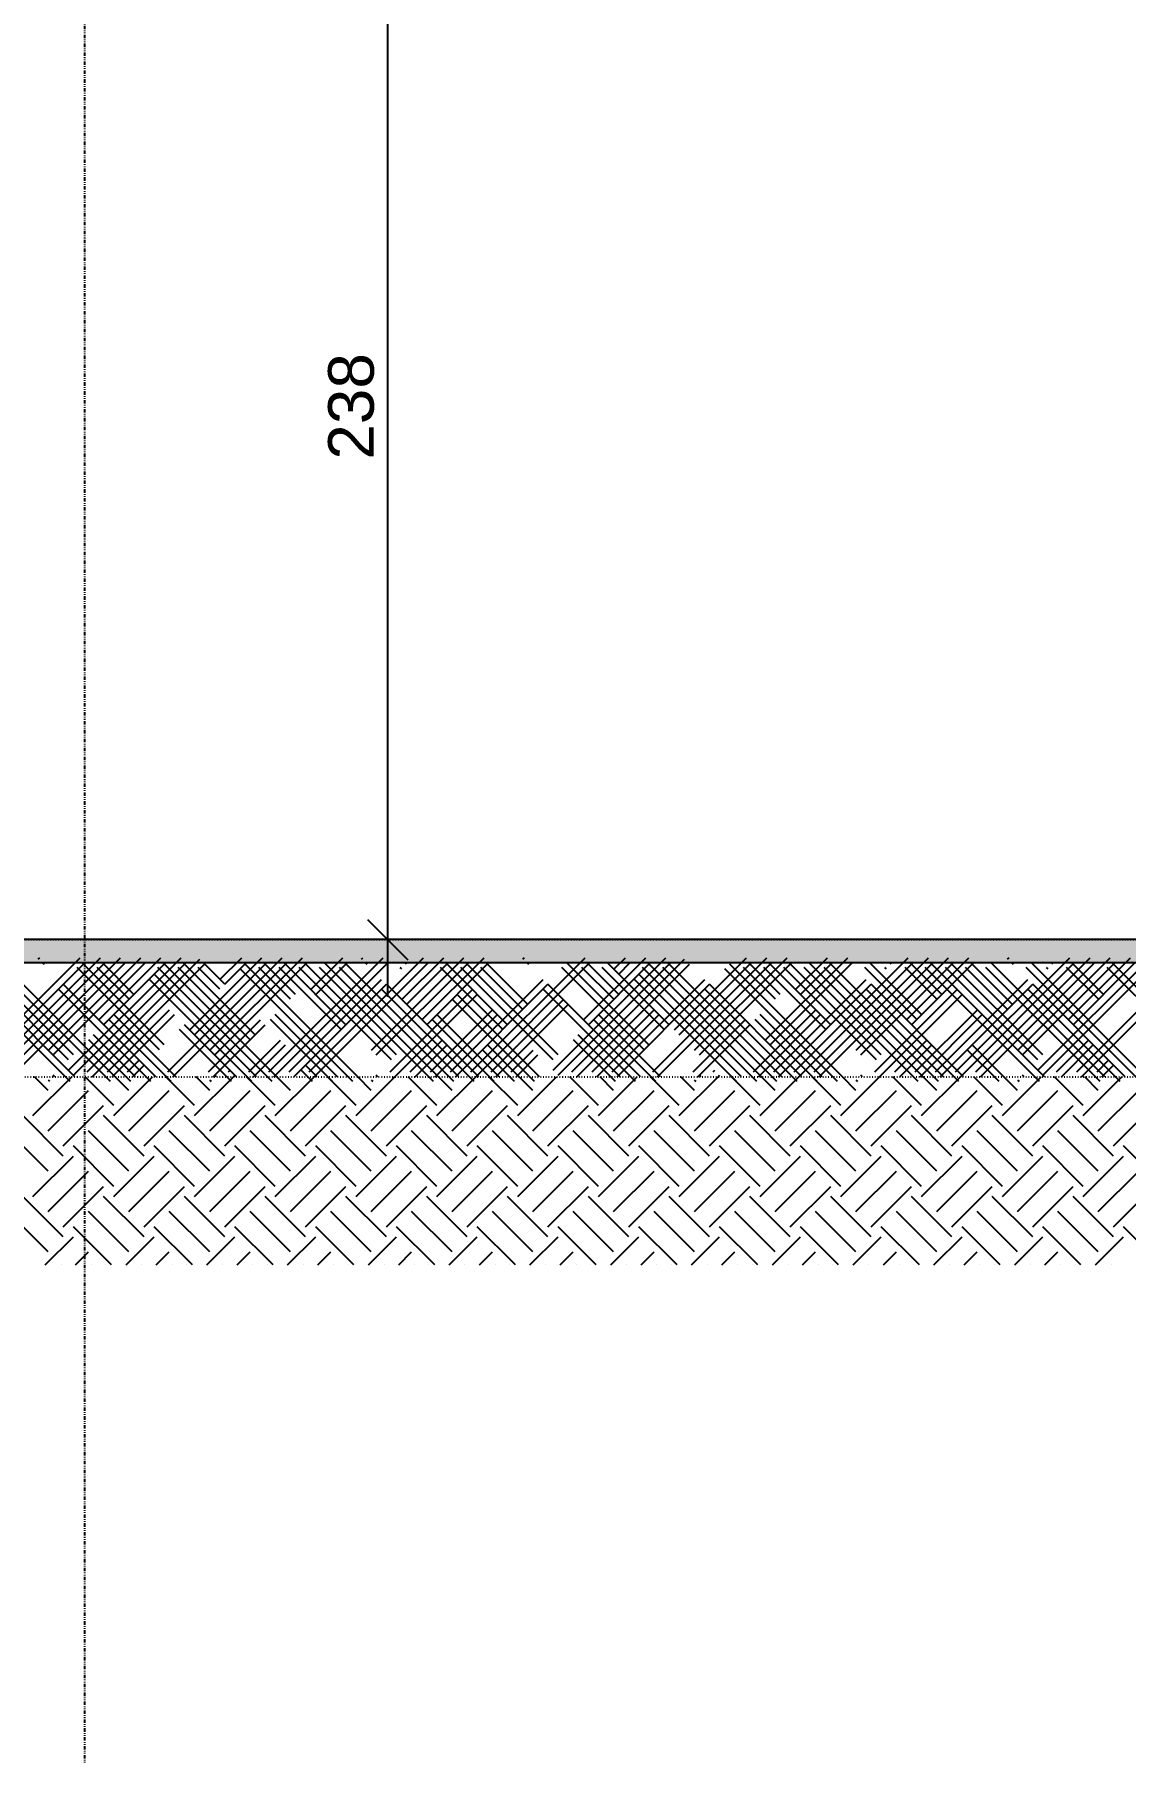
# Model space of a CAD drawing. Extents: x 37185 to 43130, y -8131 to -3926.
# Drawn here: x 41570.9 to 41730.1, y -6361.7 to -6109.7 of the extents above; entities that cross this region are included whole.
import ezdxf

# ---------------------------------------------------------------- set-up
doc = ezdxf.new("R2010")
doc.units = 0
doc.header["$MEASUREMENT"] = 0
doc.linetypes.add('ESTILO_TQS_0002', pattern=[0.4, 0.1, -0.3])
doc.linetypes.add('ESTILO_TQS_0004', pattern=[1.12, 0.5, -0.2, 0.01, -0.2, 0.01, -0.2])
for name, color, linetype in [('36', 253, 'CONTINUOUS'), ('47', 15, 'CONTINUOUS'), ('67', 7, 'CONTINUOUS'), ('70', 160, 'CONTINUOUS'), ('75', 9, 'CONTINUOUS'), ('96', 252, 'CONTINUOUS')]:
    doc.layers.add(name, color=color, linetype=linetype)
doc.styles.add('TQS_ARIAL', font='arial.ttf')

msp = doc.modelspace()

# ---------------------------------------------------------------- linework, layer by layer
at = {"layer": '36', "linetype": 'Continuous'}
for p, q in [((41562.63, -6259.29), (41577.6, -6244.33)), ((41563.88, -6260.99), (41580.54, -6244.33)), ((41566.83, -6260.99), (41583.49, -6244.33)), ((41571.47, -6244.56), (41571.7, -6244.33)), ((41572.95, -6257.82), (41586.44, -6244.33)), ((41575.89, -6260.76), (41592.33, -6244.33)), ((41580.31, -6253.4), (41589.38, -6244.33)), ((41590.4, -6260.99), (41607.06, -6244.33)), ((41593.57, -6254.87), (41604.11, -6244.33)), ((41596.52, -6257.82), (41610.01, -6244.33)), ((41597.99, -6247.51), (41601.17, -6244.33)), ((41605.13, -6260.99), (41621.79, -6244.33)), ((41611.02, -6260.99), (41627.68, -6244.33)), ((41611.25, -6248.98), (41615.9, -6244.33)), ((41618.61, -6244.56), (41618.84, -6244.33)), ((41620.09, -6257.82), (41633.58, -6244.33)), ((41624.51, -6250.45), (41630.63, -6244.33)), ((41627.45, -6253.4), (41636.52, -6244.33)), ((41634.59, -6260.99), (41651.25, -6244.33)), ((41642.18, -6244.56), (41642.41, -6244.33)), ((41646.6, -6260.76), (41663.04, -6244.33)), ((41651.02, -6253.4), (41660.09, -6244.33)), ((41655.44, -6246.03), (41657.15, -6244.33)), ((41661.11, -6260.99), (41677.77, -6244.33)), ((41664.28, -6254.87), (41674.82, -6244.33)), ((41667.23, -6257.82), (41680.72, -6244.33)), ((41677.54, -6256.34), (41689.56, -6244.33)), ((41681.73, -6260.99), (41698.39, -6244.33)), ((41681.96, -6248.98), (41686.61, -6244.33)), ((41684.68, -6260.99), (41701.34, -6244.33)), ((41690.8, -6257.82), (41704.29, -6244.33)), ((41698.16, -6253.4), (41707.23, -6244.33)), ((41705.3, -6260.99), (41721.96, -6244.33)), ((41708.25, -6260.99), (41724.91, -6244.33)), ((41712.89, -6244.56), (41713.13, -6244.33)), ((41714.37, -6257.82), (41727.86, -6244.33)), ((41717.31, -6260.76), (41733.75, -6244.33)), ((41721.73, -6253.4), (41730.8, -6244.33)), ((41576.12, -6262.41), (41559.46, -6245.74)), ((41576.83, -6261.7), (41560.16, -6245.04)), ((41575.89, -6259.23), (41562.4, -6245.74)), ((41576.6, -6258.52), (41563.11, -6245.04)), ((41563.34, -6260), (41578.3, -6245.04)), ((41564.59, -6261.7), (41581.25, -6245.04)), ((41582.01, -6262.41), (41565.35, -6245.74)), ((41582.72, -6261.7), (41566.06, -6245.04)), ((41567.53, -6261.7), (41584.2, -6245.04)), ((41572.18, -6245.27), (41572.41, -6245.04)), ((41573.65, -6258.52), (41587.14, -6245.04)), ((41576.6, -6261.47), (41593.04, -6245.04)), ((41589.15, -6257.76), (41577.14, -6245.74)), ((41589.86, -6257.05), (41577.84, -6245.04)), ((41578.61, -6260.99), (41595.04, -6244.56)), ((41579.32, -6261.7), (41595.75, -6245.27)), ((41584.73, -6250.39), (41580.08, -6245.74)), ((41585.44, -6249.69), (41580.79, -6245.04)), ((41581.02, -6254.11), (41590.09, -6245.04)), ((41603.34, -6261.7), (41588.39, -6246.74)), ((41605.58, -6262.41), (41588.92, -6245.74)), ((41606.29, -6261.7), (41589.63, -6245.04)), ((41591.1, -6261.7), (41607.77, -6245.04)), ((41602.41, -6256.29), (41591.87, -6245.74)), ((41603.12, -6255.58), (41592.57, -6245.04)), ((41594.28, -6255.58), (41604.82, -6245.04)), ((41597.99, -6248.92), (41594.81, -6245.74)), ((41598.7, -6248.21), (41595.52, -6245.04)), ((41597.22, -6258.52), (41610.71, -6245.04)), ((41598.7, -6248.21), (41601.87, -6245.04)), ((41617.37, -6262.41), (41600.94, -6245.97)), ((41618.08, -6261.7), (41601.64, -6245.27)), ((41608.3, -6250.39), (41603.65, -6245.74)), ((41609.01, -6249.69), (41604.36, -6245.04)), ((41605.83, -6261.7), (41622.5, -6245.04)), ((41615.67, -6254.81), (41606.6, -6245.74)), ((41616.37, -6254.11), (41607.31, -6245.04)), ((41623.03, -6259.23), (41609.54, -6245.74)), ((41623.74, -6258.52), (41610.25, -6245.04)), ((41611.73, -6261.7), (41628.39, -6245.04)), ((41611.96, -6249.69), (41616.61, -6245.04)), ((41629.15, -6262.41), (41612.49, -6245.74)), ((41629.86, -6261.7), (41613.2, -6245.04)), ((41632.1, -6262.41), (41615.44, -6245.74)), ((41632.81, -6261.7), (41616.14, -6245.04)), ((41619.32, -6245.27), (41619.55, -6245.04)), ((41620.79, -6258.52), (41634.28, -6245.04)), ((41624.51, -6245.97), (41624.28, -6245.74)), ((41625.21, -6245.27), (41624.98, -6245.04)), ((41625.21, -6251.16), (41631.34, -6245.04)), ((41628.16, -6254.11), (41637.23, -6245.04)), ((41639.24, -6254.81), (41630.17, -6245.74)), ((41639.94, -6254.11), (41630.88, -6245.04)), ((41646.6, -6259.23), (41633.11, -6245.74)), ((41647.31, -6258.52), (41633.82, -6245.04)), ((41635.3, -6261.7), (41651.96, -6245.04)), ((41642.18, -6251.87), (41636.06, -6245.74)), ((41642.89, -6251.16), (41636.77, -6245.04)), ((41642.89, -6245.27), (41643.12, -6245.04)), ((41647.31, -6261.47), (41663.75, -6245.04)), ((41659.86, -6257.76), (41647.85, -6245.74)), ((41660.57, -6257.05), (41648.55, -6245.04)), ((41649.32, -6260.99), (41665.75, -6244.56)), ((41650.03, -6261.7), (41666.46, -6245.27)), ((41655.44, -6250.39), (41650.79, -6245.74)), ((41656.15, -6249.69), (41651.5, -6245.04)), ((41651.73, -6254.11), (41660.8, -6245.04)), ((41662.81, -6254.81), (41653.74, -6245.74)), ((41663.52, -6254.11), (41654.45, -6245.04)), ((41656.15, -6246.74), (41657.85, -6245.04)), ((41674.06, -6261.7), (41659.1, -6246.74)), ((41676.29, -6262.41), (41659.63, -6245.74)), ((41677, -6261.7), (41660.34, -6245.04)), ((41661.81, -6261.7), (41678.48, -6245.04)), ((41679.24, -6262.41), (41662.58, -6245.74)), ((41679.95, -6261.7), (41663.28, -6245.04)), ((41664.99, -6255.58), (41675.53, -6245.04)), ((41667.93, -6258.52), (41681.42, -6245.04)), ((41688.08, -6262.41), (41671.65, -6245.97)), ((41688.79, -6261.7), (41672.35, -6245.27)), ((41679.01, -6250.39), (41674.36, -6245.74)), ((41679.72, -6249.69), (41675.07, -6245.04)), ((41686.38, -6254.81), (41677.31, -6245.74)), ((41687.09, -6254.11), (41678.02, -6245.04)), ((41678.25, -6257.05), (41690.26, -6245.04)), ((41693.74, -6259.23), (41680.26, -6245.74)), ((41694.45, -6258.52), (41680.96, -6245.04)), ((41682.44, -6261.7), (41699.1, -6245.04)), ((41682.67, -6249.69), (41687.32, -6245.04)), ((41699.86, -6262.41), (41683.2, -6245.74)), ((41700.57, -6261.7), (41683.91, -6245.04)), ((41685.38, -6261.7), (41702.05, -6245.04)), ((41702.81, -6262.41), (41686.15, -6245.74)), ((41703.52, -6261.7), (41686.85, -6245.04)), ((41691.5, -6258.52), (41704.99, -6245.04)), ((41699.64, -6253.34), (41692.04, -6245.74)), ((41700.34, -6252.63), (41692.75, -6245.04)), ((41695.22, -6245.97), (41694.99, -6245.74)), ((41695.92, -6245.27), (41695.69, -6245.04)), ((41702.58, -6250.39), (41697.93, -6245.74)), ((41703.29, -6249.69), (41698.64, -6245.04)), ((41698.87, -6254.11), (41707.94, -6245.04)), ((41717.54, -6262.41), (41700.88, -6245.74)), ((41718.25, -6261.7), (41701.59, -6245.04)), ((41717.31, -6259.23), (41703.83, -6245.74)), ((41718.02, -6258.52), (41704.53, -6245.04)), ((41706.01, -6261.7), (41722.67, -6245.04)), ((41712.89, -6251.87), (41706.77, -6245.74)), ((41713.6, -6251.16), (41707.48, -6245.04)), ((41708.95, -6261.7), (41725.62, -6245.04)), ((41726.38, -6262.41), (41709.72, -6245.74)), ((41727.09, -6261.7), (41710.43, -6245.04)), ((41713.6, -6245.27), (41713.83, -6245.04)), ((41715.08, -6258.52), (41728.56, -6245.04)), ((41732.27, -6262.41), (41715.61, -6245.74)), ((41732.98, -6261.7), (41716.32, -6245.04)), ((41718.02, -6261.47), (41734.46, -6245.04)), ((41718.79, -6245.97), (41718.56, -6245.74)), ((41719.49, -6245.27), (41719.26, -6245.04)), ((41726.15, -6250.39), (41721.5, -6245.74)), ((41726.86, -6249.69), (41722.21, -6245.04)), ((41722.44, -6254.11), (41731.51, -6245.04)), ((41740.88, -6259.23), (41727.4, -6245.74)), ((41741.59, -6258.52), (41728.1, -6245.04)), ((41587.91, -6262.41), (41574.42, -6248.92)), ((41588.61, -6261.7), (41575.13, -6248.21)), ((41602.64, -6262.41), (41587.68, -6247.45)), ((41608.07, -6260.99), (41621.56, -6247.51)), ((41608.78, -6261.7), (41622.27, -6248.21)), ((41635.05, -6262.41), (41621.56, -6248.92)), ((41635.75, -6261.7), (41622.27, -6248.21)), ((41622.81, -6260.99), (41634.82, -6248.98)), ((41631.64, -6260.99), (41645.13, -6247.51)), ((41632.35, -6261.7), (41645.84, -6248.21)), ((41658.62, -6262.41), (41645.13, -6248.92)), ((41659.32, -6261.7), (41645.84, -6248.21)), ((41655.21, -6260.99), (41668.7, -6247.51)), ((41655.92, -6261.7), (41669.41, -6248.21)), ((41673.35, -6262.41), (41658.39, -6247.45)), ((41682.19, -6262.41), (41668.7, -6248.92)), ((41682.89, -6261.7), (41669.41, -6248.21)), ((41678.78, -6260.99), (41692.27, -6247.51)), ((41679.49, -6261.7), (41692.98, -6248.21)), ((41705.76, -6262.41), (41692.27, -6248.92)), ((41706.46, -6261.7), (41692.98, -6248.21)), ((41693.52, -6260.99), (41705.53, -6248.98)), ((41702.35, -6260.99), (41715.84, -6247.51)), ((41703.06, -6261.7), (41716.55, -6248.21)), ((41729.33, -6262.41), (41715.84, -6248.92)), ((41730.03, -6261.7), (41716.55, -6248.21)), ((41581.56, -6260.99), (41590.62, -6251.93)), ((41623.51, -6261.7), (41635.53, -6249.69)), ((41628.7, -6260.99), (41637.76, -6251.93)), ((41643.89, -6262.41), (41631.87, -6250.39)), ((41644.59, -6261.7), (41632.58, -6249.69)), ((41637.54, -6260.99), (41648.08, -6250.45)), ((41638.24, -6261.7), (41648.78, -6251.16)), ((41652.27, -6260.99), (41661.33, -6251.93)), ((41675.84, -6260.99), (41684.91, -6251.93)), ((41694.22, -6261.7), (41706.24, -6249.69)), ((41699.41, -6260.99), (41708.48, -6251.93)), ((41722.98, -6260.99), (41732.05, -6251.93)), ((41590.85, -6262.41), (41581.79, -6253.34)), ((41582.26, -6261.7), (41591.33, -6252.63)), ((41591.56, -6261.7), (41582.49, -6252.63)), ((41600.4, -6261.7), (41592.8, -6254.11)), ((41596.29, -6260.99), (41603.88, -6253.4)), ((41597, -6261.7), (41604.59, -6254.11)), ((41614.42, -6262.41), (41605.36, -6253.34)), ((41615.13, -6261.7), (41606.06, -6252.63)), ((41637.99, -6262.41), (41628.93, -6253.34)), ((41629.4, -6261.7), (41638.47, -6252.63)), ((41638.7, -6261.7), (41629.63, -6252.63)), ((41661.56, -6262.41), (41652.5, -6253.34)), ((41652.98, -6261.7), (41662.04, -6252.63)), ((41662.27, -6261.7), (41653.2, -6252.63)), ((41667, -6260.99), (41674.59, -6253.4)), ((41667.71, -6261.7), (41675.3, -6254.11)), ((41685.13, -6262.41), (41676.07, -6253.34)), ((41676.55, -6261.7), (41685.61, -6252.63)), ((41685.84, -6261.7), (41676.77, -6252.63)), ((41700.12, -6261.7), (41709.18, -6252.63)), ((41723.69, -6261.7), (41732.75, -6252.63)), ((41584.96, -6262.41), (41578.84, -6256.29)), ((41585.67, -6261.7), (41579.55, -6255.58)), ((41599.69, -6262.41), (41592.1, -6254.81)), ((41602.18, -6260.99), (41606.83, -6256.34)), ((41602.89, -6261.7), (41607.54, -6257.05)), ((41625.75, -6260.99), (41630.4, -6256.34)), ((41626.46, -6261.7), (41631.11, -6257.05)), ((41641.65, -6261.7), (41637, -6257.05)), ((41655.67, -6262.41), (41649.55, -6256.29)), ((41656.38, -6261.7), (41650.26, -6255.58)), ((41696.46, -6260.99), (41701.11, -6256.34)), ((41697.17, -6261.7), (41701.82, -6257.05)), ((41712.36, -6261.7), (41707.71, -6257.05)), ((41720.03, -6260.99), (41724.68, -6256.34)), ((41720.74, -6261.7), (41725.39, -6257.05)), ((41584.5, -6260.99), (41586.2, -6259.29)), ((41640.94, -6262.41), (41636.29, -6257.76)), ((41640.48, -6260.99), (41643.66, -6257.82)), ((41641.19, -6261.7), (41644.36, -6258.52)), ((41711.65, -6262.41), (41707, -6257.76)), ((41725.93, -6260.99), (41727.63, -6259.29)), ((41573.17, -6262.41), (41572.95, -6262.18)), ((41573.43, -6261.7), (41573.43, -6261.7)), ((41573.43, -6261.7), (41573.43, -6261.7)), ((41573.88, -6261.7), (41573.65, -6261.47)), ((41576.37, -6261.7), (41576.37, -6261.7)), ((41576.37, -6261.7), (41576.37, -6261.7)), ((41579.77, -6261.7), (41579.77, -6261.7)), ((41579.77, -6261.7), (41579.77, -6261.7)), ((41585.21, -6261.7), (41586.91, -6260)), ((41588.16, -6261.7), (41588.16, -6261.7)), ((41588.16, -6261.7), (41588.16, -6261.7)), ((41594.05, -6261.7), (41594.05, -6261.7)), ((41594.05, -6261.7), (41594.05, -6261.7)), ((41594.51, -6261.7), (41594.51, -6261.7)), ((41594.51, -6261.7), (41594.51, -6261.7)), ((41596.74, -6262.41), (41596.52, -6262.18)), ((41597.45, -6261.7), (41597.22, -6261.47)), ((41599.24, -6260.99), (41599.46, -6260.76)), ((41599.94, -6261.7), (41600.17, -6261.47)), ((41609.24, -6261.7), (41609.24, -6261.7)), ((41609.24, -6261.7), (41609.24, -6261.7)), ((41611.48, -6262.41), (41609.78, -6260.71)), ((41612.18, -6261.7), (41610.48, -6260)), ((41614.67, -6261.7), (41614.67, -6261.7)), ((41614.67, -6261.7), (41614.67, -6261.7)), ((41617.62, -6261.7), (41617.62, -6261.7)), ((41617.62, -6261.7), (41617.62, -6261.7)), ((41620.32, -6262.41), (41620.09, -6262.18)), ((41620.57, -6261.7), (41620.57, -6261.7)), ((41620.57, -6261.7), (41620.57, -6261.7)), ((41621.02, -6261.7), (41620.79, -6261.47)), ((41623.97, -6261.7), (41623.97, -6261.7)), ((41623.97, -6261.7), (41623.97, -6261.7)), ((41626.91, -6261.7), (41626.91, -6261.7)), ((41626.91, -6261.7), (41626.91, -6261.7)), ((41644.14, -6261.7), (41644.14, -6261.7)), ((41644.14, -6261.7), (41644.14, -6261.7)), ((41647.08, -6261.7), (41647.08, -6261.7)), ((41647.08, -6261.7), (41647.08, -6261.7)), ((41647.54, -6261.7), (41647.54, -6261.7)), ((41647.54, -6261.7), (41647.54, -6261.7)), ((41650.48, -6261.7), (41650.48, -6261.7)), ((41650.48, -6261.7), (41650.48, -6261.7)), ((41653.43, -6261.7), (41653.43, -6261.7)), ((41653.43, -6261.7), (41653.43, -6261.7)), ((41658.87, -6261.7), (41658.87, -6261.7)), ((41658.87, -6261.7), (41658.87, -6261.7)), ((41664.76, -6261.7), (41664.76, -6261.7)), ((41664.76, -6261.7), (41664.76, -6261.7)), ((41665.22, -6261.7), (41665.22, -6261.7)), ((41665.22, -6261.7), (41665.22, -6261.7)), ((41667.46, -6262.41), (41667.23, -6262.18)), ((41668.16, -6261.7), (41667.93, -6261.47)), ((41669.95, -6260.99), (41670.17, -6260.76)), ((41670.65, -6261.7), (41670.88, -6261.47)), ((41671.11, -6261.7), (41671.11, -6261.7)), ((41671.11, -6261.7), (41671.11, -6261.7)), ((41673.6, -6261.7), (41673.6, -6261.7)), ((41673.6, -6261.7), (41673.6, -6261.7)), ((41688.33, -6261.7), (41688.33, -6261.7)), ((41688.33, -6261.7), (41688.33, -6261.7)), ((41691.03, -6262.41), (41690.8, -6262.18)), ((41691.28, -6261.7), (41691.28, -6261.7)), ((41691.28, -6261.7), (41691.28, -6261.7)), ((41691.73, -6261.7), (41691.5, -6261.47)), ((41694.68, -6261.7), (41694.68, -6261.7)), ((41694.68, -6261.7), (41694.68, -6261.7)), ((41697.63, -6261.7), (41697.63, -6261.7)), ((41697.63, -6261.7), (41697.63, -6261.7)), ((41709.41, -6261.7), (41709.41, -6261.7)), ((41709.41, -6261.7), (41709.41, -6261.7)), ((41711.9, -6261.7), (41711.9, -6261.7)), ((41711.9, -6261.7), (41711.9, -6261.7)), ((41714.6, -6262.41), (41714.37, -6262.18)), ((41714.85, -6261.7), (41714.85, -6261.7)), ((41714.85, -6261.7), (41714.85, -6261.7)), ((41715.3, -6261.7), (41715.08, -6261.47)), ((41717.79, -6261.7), (41717.79, -6261.7)), ((41717.79, -6261.7), (41717.79, -6261.7)), ((41721.2, -6261.7), (41721.2, -6261.7)), ((41721.2, -6261.7), (41721.2, -6261.7)), ((41724.14, -6261.7), (41724.14, -6261.7)), ((41724.14, -6261.7), (41724.14, -6261.7)), ((41726.63, -6261.7), (41728.33, -6260)), ((41729.58, -6261.7), (41729.58, -6261.7)), ((41729.58, -6261.7), (41729.58, -6261.7))]:
    msp.add_line(p, q, dxfattribs=at)
at = {"layer": '47', "linetype": 'Continuous'}
for p, q in [((41570.71, -6267.36), (41576.37, -6261.7)), ((41572.92, -6263.68), (41570.94, -6261.7)), ((41582.49, -6265.89), (41578.3, -6261.7)), ((41582.49, -6267.36), (41588.15, -6261.7)), ((41584.7, -6263.68), (41582.72, -6261.7)), ((41594.28, -6265.89), (41590.09, -6261.7)), ((41594.28, -6267.36), (41599.94, -6261.7)), ((41596.49, -6263.68), (41594.51, -6261.7)), ((41606.06, -6265.89), (41601.87, -6261.7)), ((41606.06, -6267.36), (41611.72, -6261.7)), ((41608.27, -6263.68), (41606.29, -6261.7)), ((41617.85, -6265.89), (41613.66, -6261.7)), ((41617.85, -6267.36), (41623.51, -6261.7)), ((41620.06, -6263.68), (41618.08, -6261.7)), ((41629.63, -6265.89), (41625.45, -6261.7)), ((41629.63, -6267.36), (41635.29, -6261.7)), ((41631.84, -6263.68), (41629.86, -6261.7)), ((41641.42, -6265.89), (41637.23, -6261.7)), ((41641.42, -6267.36), (41647.08, -6261.7)), ((41643.63, -6263.68), (41641.65, -6261.7)), ((41653.2, -6265.89), (41649.02, -6261.7)), ((41653.2, -6267.36), (41658.86, -6261.7)), ((41655.41, -6263.68), (41653.43, -6261.7)), ((41664.99, -6265.89), (41660.8, -6261.7)), ((41664.99, -6267.36), (41670.65, -6261.7)), ((41667.2, -6263.68), (41665.22, -6261.7)), ((41676.77, -6265.89), (41672.59, -6261.7)), ((41676.77, -6267.36), (41682.43, -6261.7)), ((41678.98, -6263.68), (41677, -6261.7)), ((41688.56, -6265.89), (41684.37, -6261.7)), ((41688.56, -6267.36), (41694.22, -6261.7)), ((41690.77, -6263.68), (41688.79, -6261.7)), ((41700.34, -6265.89), (41696.16, -6261.7)), ((41700.34, -6267.36), (41706, -6261.7)), ((41702.55, -6263.68), (41700.58, -6261.7)), ((41712.13, -6265.89), (41707.94, -6261.7)), ((41712.13, -6267.36), (41717.79, -6261.7)), ((41714.34, -6263.68), (41712.36, -6261.7)), ((41723.91, -6265.89), (41719.73, -6261.7)), ((41723.91, -6267.36), (41729.57, -6261.7)), ((41726.12, -6263.68), (41724.15, -6261.7)), ((41572.92, -6269.57), (41578.81, -6263.68)), ((41584.7, -6269.57), (41590.59, -6263.68)), ((41596.49, -6269.57), (41602.38, -6263.68)), ((41608.27, -6269.57), (41614.17, -6263.68)), ((41620.06, -6269.57), (41625.95, -6263.68)), ((41631.84, -6269.57), (41637.74, -6263.68)), ((41643.63, -6269.57), (41649.52, -6263.68)), ((41655.41, -6269.57), (41661.31, -6263.68)), ((41667.2, -6269.57), (41673.09, -6263.68)), ((41678.98, -6269.57), (41684.88, -6263.68)), ((41690.77, -6269.57), (41696.66, -6263.68)), ((41702.55, -6269.57), (41708.45, -6263.68)), ((41714.34, -6269.57), (41720.23, -6263.68)), ((41726.12, -6269.57), (41732.02, -6263.68)), ((41575.13, -6271.78), (41581.02, -6265.89)), ((41586.91, -6271.78), (41592.8, -6265.89)), ((41598.7, -6271.78), (41604.59, -6265.89)), ((41610.48, -6271.78), (41616.37, -6265.89)), ((41622.27, -6271.78), (41628.16, -6265.89)), ((41634.05, -6271.78), (41639.94, -6265.89)), ((41645.84, -6271.78), (41651.73, -6265.89)), ((41657.62, -6271.78), (41663.52, -6265.89)), ((41669.41, -6271.78), (41675.3, -6265.89)), ((41681.19, -6271.78), (41687.09, -6265.89)), ((41692.98, -6271.78), (41698.87, -6265.89)), ((41704.76, -6271.78), (41710.66, -6265.89)), ((41716.55, -6271.78), (41722.44, -6265.89)), ((41728.33, -6271.78), (41734.23, -6265.89)), ((41572.92, -6275.47), (41567.02, -6269.57)), ((41575.13, -6273.26), (41569.23, -6267.36)), ((41584.7, -6275.47), (41578.81, -6269.57)), ((41586.91, -6273.26), (41581.02, -6267.36)), ((41596.49, -6275.47), (41590.59, -6269.57)), ((41598.7, -6273.26), (41592.8, -6267.36)), ((41608.27, -6275.47), (41602.38, -6269.57)), ((41610.48, -6273.26), (41604.59, -6267.36)), ((41620.06, -6275.47), (41614.17, -6269.57)), ((41622.27, -6273.26), (41616.37, -6267.36)), ((41631.84, -6275.47), (41625.95, -6269.57)), ((41634.05, -6273.26), (41628.16, -6267.36)), ((41643.63, -6275.47), (41637.74, -6269.57)), ((41645.84, -6273.26), (41639.94, -6267.36)), ((41655.41, -6275.47), (41649.52, -6269.57)), ((41657.62, -6273.26), (41651.73, -6267.36)), ((41667.2, -6275.47), (41661.31, -6269.57)), ((41669.41, -6273.26), (41663.52, -6267.36)), ((41678.98, -6275.47), (41673.09, -6269.57)), ((41681.19, -6273.26), (41675.3, -6267.36)), ((41690.77, -6275.47), (41684.88, -6269.57)), ((41692.98, -6273.26), (41687.09, -6267.36)), ((41702.55, -6275.47), (41696.66, -6269.57)), ((41704.76, -6273.26), (41698.87, -6267.36)), ((41714.34, -6275.47), (41708.45, -6269.57)), ((41716.55, -6273.26), (41710.66, -6267.36)), ((41726.12, -6275.47), (41720.23, -6269.57)), ((41728.33, -6273.26), (41722.44, -6267.36)), ((41582.49, -6277.68), (41576.6, -6271.78)), ((41594.28, -6277.68), (41588.39, -6271.78)), ((41606.06, -6277.68), (41600.17, -6271.78)), ((41617.85, -6277.68), (41611.96, -6271.78)), ((41629.63, -6277.68), (41623.74, -6271.78)), ((41641.42, -6277.68), (41635.53, -6271.78)), ((41653.2, -6277.68), (41647.31, -6271.78)), ((41664.99, -6277.68), (41659.1, -6271.78)), ((41676.77, -6277.68), (41670.88, -6271.78)), ((41688.56, -6277.68), (41682.67, -6271.78)), ((41700.34, -6277.68), (41694.45, -6271.78)), ((41712.13, -6277.68), (41706.24, -6271.78)), ((41723.91, -6277.68), (41718.02, -6271.78)), ((41735.7, -6277.68), (41729.81, -6271.78)), ((41570.71, -6279.15), (41576.6, -6273.26)), ((41582.49, -6279.15), (41588.39, -6273.26)), ((41594.28, -6279.15), (41600.17, -6273.26)), ((41606.06, -6279.15), (41611.96, -6273.26)), ((41617.85, -6279.15), (41623.74, -6273.26)), ((41629.63, -6279.15), (41635.53, -6273.26)), ((41641.42, -6279.15), (41647.31, -6273.26)), ((41653.2, -6279.15), (41659.1, -6273.26)), ((41664.99, -6279.15), (41670.88, -6273.26)), ((41676.77, -6279.15), (41682.67, -6273.26)), ((41688.56, -6279.15), (41694.45, -6273.26)), ((41700.34, -6279.15), (41706.24, -6273.26)), ((41712.13, -6279.15), (41718.02, -6273.26)), ((41723.91, -6279.15), (41729.81, -6273.26)), ((41572.92, -6281.36), (41578.81, -6275.47)), ((41584.7, -6281.36), (41590.59, -6275.47)), ((41596.49, -6281.36), (41602.38, -6275.47)), ((41608.27, -6281.36), (41614.17, -6275.47)), ((41620.06, -6281.36), (41625.95, -6275.47)), ((41631.84, -6281.36), (41637.74, -6275.47)), ((41643.63, -6281.36), (41649.52, -6275.47)), ((41655.41, -6281.36), (41661.31, -6275.47)), ((41667.2, -6281.36), (41673.09, -6275.47)), ((41678.98, -6281.36), (41684.88, -6275.47)), ((41690.77, -6281.36), (41696.66, -6275.47)), ((41702.55, -6281.36), (41708.45, -6275.47)), ((41714.34, -6281.36), (41720.23, -6275.47)), ((41726.12, -6281.36), (41732.02, -6275.47)), ((41575.13, -6285.04), (41569.23, -6279.15)), ((41575.13, -6283.57), (41581.02, -6277.68)), ((41586.91, -6285.04), (41581.02, -6279.15)), ((41586.91, -6283.57), (41592.8, -6277.68)), ((41598.7, -6285.04), (41592.8, -6279.15)), ((41598.7, -6283.57), (41604.59, -6277.68)), ((41610.48, -6285.04), (41604.59, -6279.15)), ((41610.48, -6283.57), (41616.37, -6277.68)), ((41622.27, -6285.04), (41616.37, -6279.15)), ((41622.27, -6283.57), (41628.16, -6277.68)), ((41634.05, -6285.04), (41628.16, -6279.15)), ((41634.05, -6283.57), (41639.94, -6277.68)), ((41645.84, -6285.04), (41639.94, -6279.15)), ((41645.84, -6283.57), (41651.73, -6277.68)), ((41657.62, -6285.04), (41651.73, -6279.15)), ((41657.62, -6283.57), (41663.52, -6277.68)), ((41669.41, -6285.04), (41663.52, -6279.15)), ((41669.41, -6283.57), (41675.3, -6277.68)), ((41681.19, -6285.04), (41675.3, -6279.15)), ((41681.19, -6283.57), (41687.09, -6277.68)), ((41692.98, -6285.04), (41687.09, -6279.15)), ((41692.98, -6283.57), (41698.87, -6277.68)), ((41704.76, -6285.04), (41698.87, -6279.15)), ((41704.76, -6283.57), (41710.66, -6277.68)), ((41716.55, -6285.04), (41710.66, -6279.15)), ((41716.55, -6283.57), (41722.44, -6277.68)), ((41728.33, -6285.04), (41722.44, -6279.15)), ((41728.33, -6283.57), (41734.23, -6277.68)), ((41572.92, -6287.25), (41567.02, -6281.36)), ((41584.7, -6287.25), (41578.81, -6281.36)), ((41596.49, -6287.25), (41590.59, -6281.36)), ((41608.27, -6287.25), (41602.38, -6281.36)), ((41620.06, -6287.25), (41614.17, -6281.36)), ((41631.84, -6287.25), (41625.95, -6281.36)), ((41643.63, -6287.25), (41637.74, -6281.36)), ((41655.41, -6287.25), (41649.52, -6281.36)), ((41667.2, -6287.25), (41661.31, -6281.36)), ((41678.98, -6287.25), (41673.09, -6281.36)), ((41690.77, -6287.25), (41684.88, -6281.36)), ((41702.55, -6287.25), (41696.66, -6281.36)), ((41714.34, -6287.25), (41708.45, -6281.36)), ((41726.12, -6287.25), (41720.23, -6281.36)), ((41582.17, -6289.14), (41576.6, -6283.57)), ((41593.96, -6289.14), (41588.39, -6283.57)), ((41605.74, -6289.14), (41600.17, -6283.57)), ((41617.53, -6289.14), (41611.96, -6283.57)), ((41629.31, -6289.14), (41623.74, -6283.57)), ((41641.1, -6289.14), (41635.53, -6283.57)), ((41652.88, -6289.14), (41647.31, -6283.57)), ((41664.67, -6289.14), (41659.1, -6283.57)), ((41676.45, -6289.14), (41670.88, -6283.57)), ((41688.24, -6289.14), (41682.67, -6283.57)), ((41700.02, -6289.14), (41694.45, -6283.57)), ((41711.81, -6289.14), (41706.24, -6283.57)), ((41723.59, -6289.14), (41718.02, -6283.57)), ((41735.38, -6289.14), (41729.81, -6283.57)), ((41572.5, -6289.14), (41576.6, -6285.04)), ((41576.92, -6289.14), (41578.81, -6287.25)), ((41584.29, -6289.14), (41588.39, -6285.04)), ((41588.7, -6289.14), (41590.59, -6287.25)), ((41596.07, -6289.14), (41600.17, -6285.04)), ((41600.49, -6289.14), (41602.38, -6287.25)), ((41607.86, -6289.14), (41611.96, -6285.04)), ((41612.28, -6289.14), (41614.17, -6287.25)), ((41619.64, -6289.14), (41623.74, -6285.04)), ((41624.06, -6289.14), (41625.95, -6287.25)), ((41631.43, -6289.14), (41635.53, -6285.04)), ((41635.85, -6289.14), (41637.74, -6287.25)), ((41643.21, -6289.14), (41647.31, -6285.04)), ((41647.63, -6289.14), (41649.52, -6287.25)), ((41655, -6289.14), (41659.1, -6285.04)), ((41659.42, -6289.14), (41661.31, -6287.25)), ((41666.78, -6289.14), (41670.88, -6285.04)), ((41671.2, -6289.14), (41673.09, -6287.25)), ((41678.57, -6289.14), (41682.67, -6285.04)), ((41682.99, -6289.14), (41684.88, -6287.25)), ((41690.35, -6289.14), (41694.45, -6285.04)), ((41694.77, -6289.14), (41696.66, -6287.25)), ((41702.14, -6289.14), (41706.24, -6285.04)), ((41706.56, -6289.14), (41708.45, -6287.25)), ((41713.92, -6289.14), (41718.02, -6285.04)), ((41718.34, -6289.14), (41720.23, -6287.25)), ((41725.71, -6289.14), (41729.81, -6285.04)), ((41574.81, -6289.14), (41574.81, -6289.14)), ((41579.23, -6289.14), (41579.23, -6289.14)), ((41581.34, -6289.14), (41581.34, -6289.14)), ((41586.59, -6289.14), (41586.59, -6289.14)), ((41591.01, -6289.14), (41591.01, -6289.14)), ((41593.12, -6289.14), (41593.12, -6289.14)), ((41598.38, -6289.14), (41598.38, -6289.14)), ((41602.8, -6289.14), (41602.8, -6289.14)), ((41604.91, -6289.14), (41604.91, -6289.14)), ((41610.16, -6289.14), (41610.16, -6289.14)), ((41614.58, -6289.14), (41614.58, -6289.14)), ((41616.69, -6289.14), (41616.69, -6289.14)), ((41621.95, -6289.14), (41621.95, -6289.14)), ((41626.37, -6289.14), (41626.37, -6289.14)), ((41628.48, -6289.14), (41628.48, -6289.14)), ((41633.73, -6289.14), (41633.73, -6289.14)), ((41638.15, -6289.14), (41638.15, -6289.14)), ((41640.26, -6289.14), (41640.26, -6289.14)), ((41645.52, -6289.14), (41645.52, -6289.14)), ((41649.94, -6289.14), (41649.94, -6289.14)), ((41652.05, -6289.14), (41652.05, -6289.14)), ((41657.3, -6289.14), (41657.3, -6289.14)), ((41661.72, -6289.14), (41661.72, -6289.14)), ((41663.83, -6289.14), (41663.83, -6289.14)), ((41669.09, -6289.14), (41669.09, -6289.14)), ((41673.51, -6289.14), (41673.51, -6289.14)), ((41675.62, -6289.14), (41675.62, -6289.14)), ((41680.87, -6289.14), (41680.87, -6289.14)), ((41685.29, -6289.14), (41685.29, -6289.14)), ((41687.41, -6289.14), (41687.41, -6289.14)), ((41692.66, -6289.14), (41692.66, -6289.14)), ((41697.08, -6289.14), (41697.08, -6289.14)), ((41699.19, -6289.14), (41699.19, -6289.14)), ((41704.44, -6289.14), (41704.44, -6289.14)), ((41708.86, -6289.14), (41708.86, -6289.14)), ((41710.98, -6289.14), (41710.98, -6289.14)), ((41716.23, -6289.14), (41716.23, -6289.14)), ((41720.65, -6289.14), (41720.65, -6289.14)), ((41722.76, -6289.14), (41722.76, -6289.14)), ((41728.01, -6289.14), (41728.01, -6289.14))]:
    msp.add_line(p, q, dxfattribs=at)
at = {"layer": '67', "linetype": 'ESTILO_TQS_0002'}
for p, q in [((40387.2, -6241.7), (42419.5, -6241.7)), ((40314.73, -6261.7), (42548.59, -6261.7))]:
    msp.add_line(p, q, dxfattribs=at)
at = {"layer": '70', "linetype": 'ESTILO_TQS_0004'}
msp.add_line((41578.2, -5399.92), (41578.2, -6361.7), dxfattribs=at)
at = {"layer": '75', "linetype": 'Continuous'}
for p, q in [((41622.43, -6074.7), (41622.43, -6250.04)), ((41619.49, -6238.76), (41625.38, -6244.65)), ((41629.96, -6241.7), (41614.1, -6241.7)), ((41638.3, -6241.7), (41638.3, -6241.7))]:
    msp.add_line(p, q, dxfattribs=at)
at = {"layer": '96', "linetype": 'Continuous'}
msp.add_lwpolyline([(42155.86, -6241.7), (40387.2, -6241.7), (40387.2, -6245.04), (42155.86, -6245.04), (42155.86, -6241.7)], dxfattribs=at)
for points in [[(42155.86, -6241.7), (40387.2, -6241.7), (40387.2, -6245.04)], [(42155.86, -6241.7), (40387.2, -6245.04), (42155.86, -6245.04)]]:
    msp.add_solid(points, dxfattribs=at)

# ---------------------------------------------------------------- texts
at = {"layer": '75', "linetype": 'Continuous', "style": 'TQS_ARIAL'}
msp.add_text('238', height=6.667, rotation=90, dxfattribs=at).set_placement((41620.43, -6171.7))

doc.saveas('drawing.dxf')
